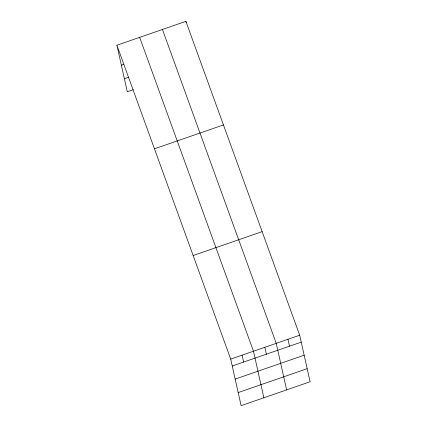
<?xml version="1.0" encoding="UTF-8"?>
<svg xmlns="http://www.w3.org/2000/svg" width="427" height="427" viewBox="0 0 427 427"><rect width="100%" height="100%" fill="white"/><g stroke="black" fill="none" stroke-linecap="round" stroke-linejoin="round"><path stroke-width="0.64" d="M116.907 45.235L185.889 21.35L299.69 335.222L310.093 381.765L241.111 405.65L230.703 359.107L116.907 45.235L127.31 91.778L133.299 89.702M121.375 65.219L123.771 64.392M124.385 78.696L128.58 77.244M154.457 148.809L223.444 124.93M193.153 255.527L262.135 231.642M230.703 359.107L299.69 335.222M232.251 366.014L301.232 342.128M235.17 379.096L304.157 355.211M238.186 392.568L307.173 368.688M162.436 29.468L276.237 343.34L286.64 389.888M139.672 37.352L253.473 351.224L263.875 397.767M287.963 339.284L289.506 346.19M264.852 347.284L266.395 354.191M185.889 21.35L186.172 22.604M242.088 355.163L243.63 362.075"/></g></svg>
